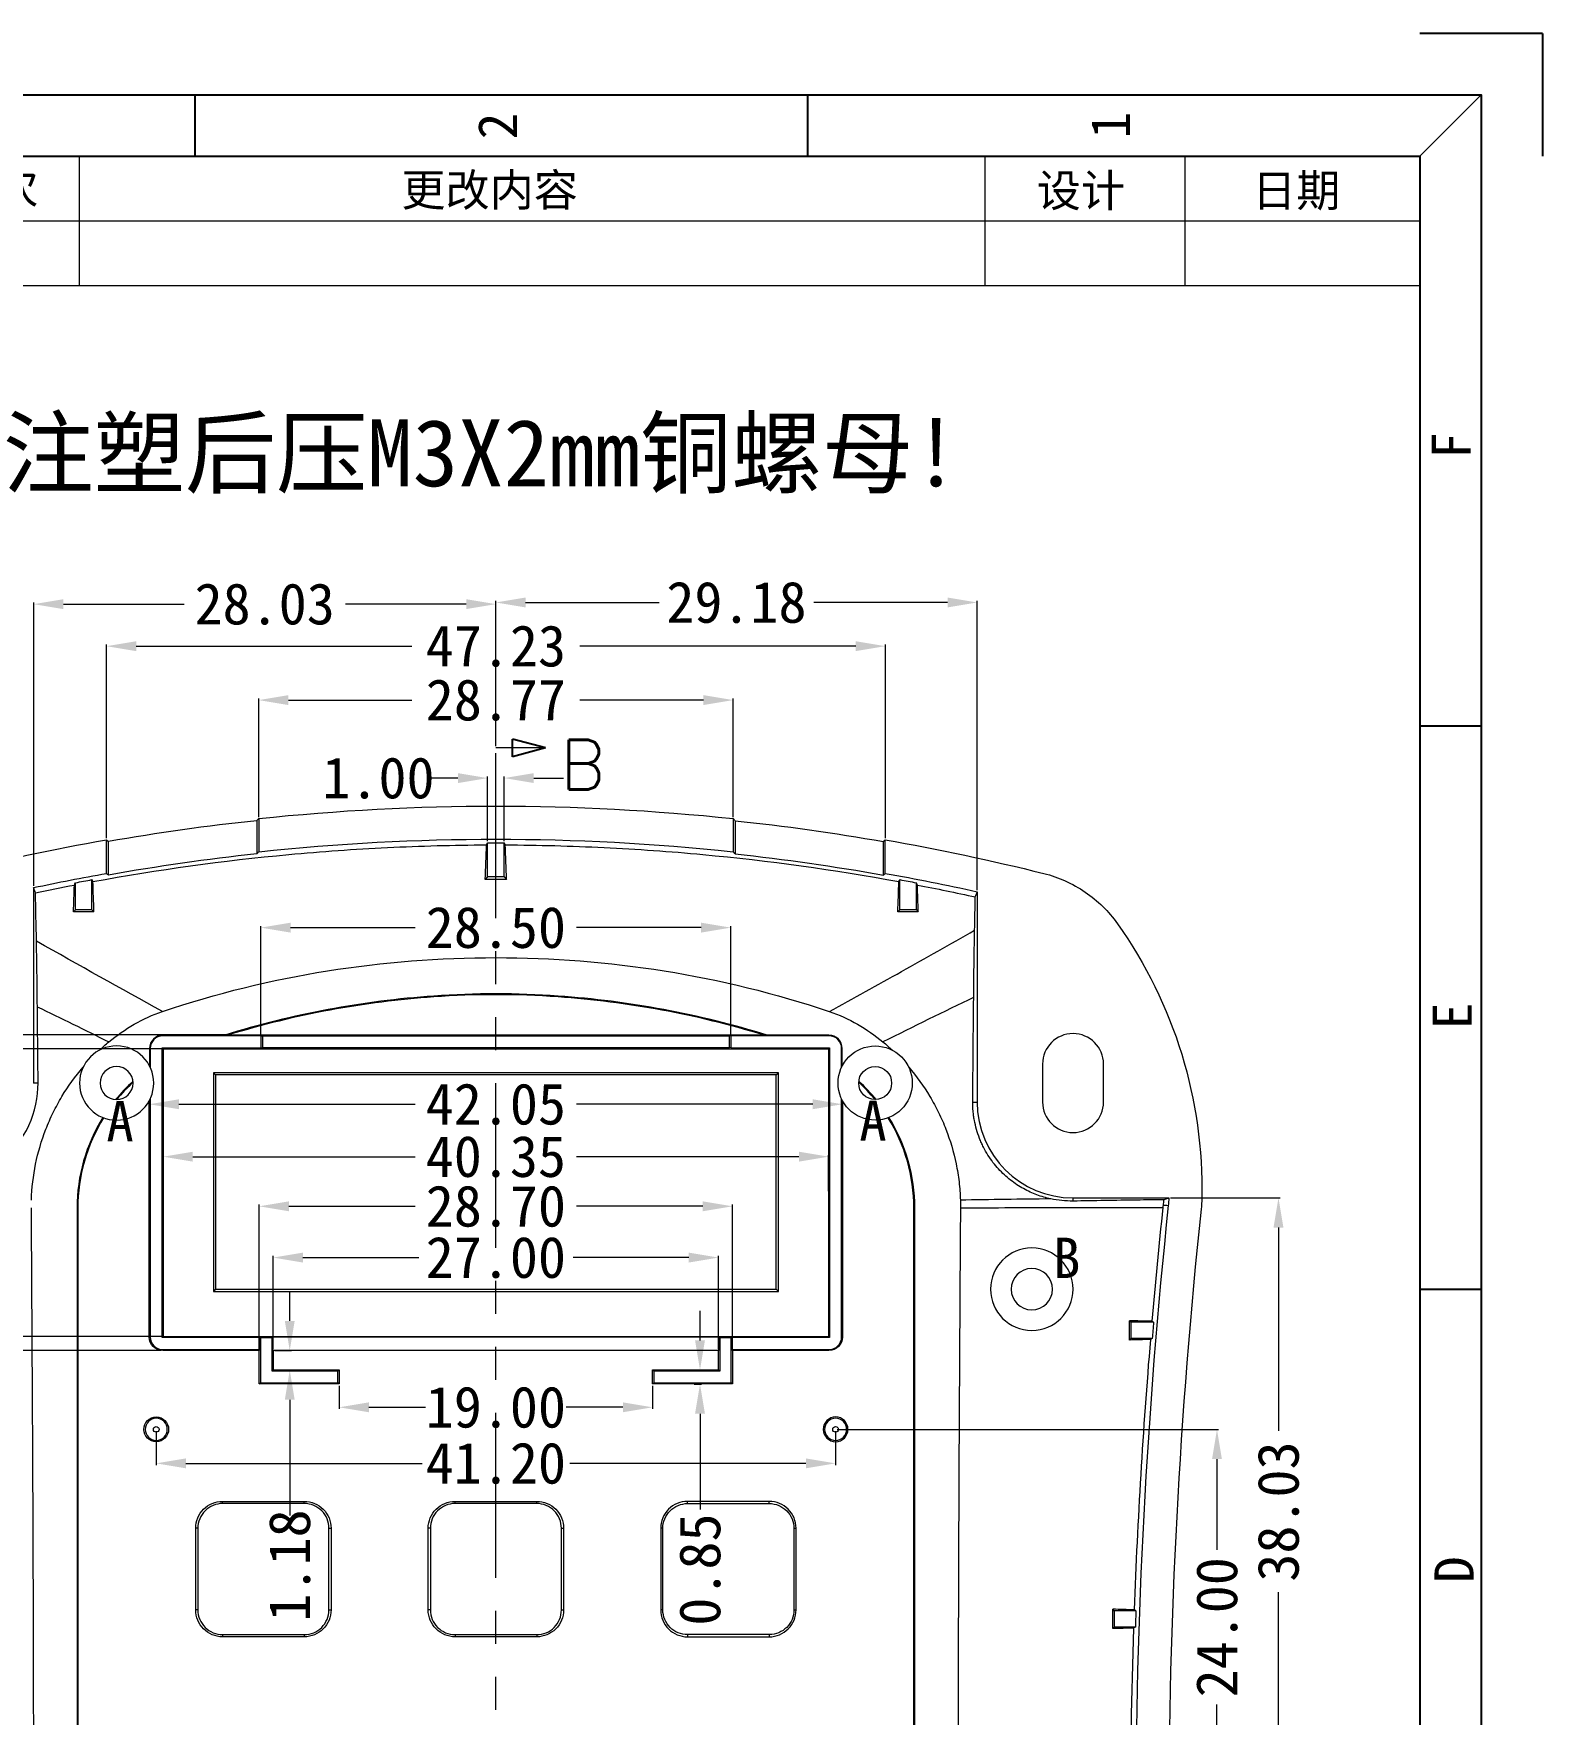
# Model space of a CAD drawing. Extents: x -40 to 272, y -118 to 614.
# Drawn here: x 180.7 to 272.2, y 279.8 to 381.7 of the extents above; entities that cross this region are included whole.
import ezdxf
from ezdxf.enums import TextEntityAlignment as Align

# ---------------------------------------------------------------- set-up
doc = ezdxf.new("R2010")
doc.units = 0
doc.header["$MEASUREMENT"] = 0
doc.linetypes.add('PHANTOM', pattern=[2.5, 1.25, -0.25, 0.25, -0.25, 0.25, -0.25])
for name, color, linetype in [('20', 7, 'Continuous'), ('30', 7, 'Continuous'), ('50', 7, 'Continuous'), ('dtext', 4, 'Continuous'), ('TOP', 7, 'Continuous')]:
    doc.layers.add(name, color=color, linetype=linetype)
doc.layers.add('moldbase', color=7, linetype='Continuous', lineweight=20)
doc.styles.add('blockfont', font='simplex.shx', dxfattribs={"bigfont": 'bigfont'})
doc.styles.add('仿宋', font='SIMFANG.TTF', dxfattribs={"width": 0.7})
doc.styles.add('宋体', font='SimSun.ttf', dxfattribs={"width": 0.7})
doc.dimstyles.new('3', dxfattribs={"dimtxt": 2.5, "dimasz": 1.8, "dimexe": 0.1, "dimexo": 0.1, "dimgap": 0.1, "dimtad": 0, "dimzin": 0, "dimdsep": 46, "dimtxsty": 'Standard', "dimcen": 0, "dimclrd": 4, "dimclre": 4, "dimclrt": 3, "dimadec": 1, "dimazin": 0, "dimtfac": 1, "dimtofl": 0, "dimtmove": 0, "dimatfit": 3, "dimfxl": 0.18, "dimtolj": 1, "dimtzin": 0, "dimlwd": 9, "dimlwe": 9, "dimarcsym": 0})

# ---------------------------------------------------------------- blocks, each defined once
blk = doc.blocks.new('ASSORTED_DRAFT3')
at = {"color": 13}
for p, q in [((624.76, 540.53, 624.76), (622.76, 541.06)), ((622.76, 539.99), (622.76, 541.06)), ((624.76, 540.53, 624.76), (622.76, 539.99))]:
    blk.add_line(p, q, dxfattribs=at)
blk = doc.blocks.new('*D107')
at = {"color": 4, "linetype": 'Continuous', "lineweight": 9}
for p, q in [((194.39, 334.21), (194.39, 341.4)), ((196.19, 341.3), (203.67, 341.3)), ((221.36, 341.3), (213.87, 341.3)), ((223.16, 334.21), (223.16, 341.4))]:
    blk.add_line(p, q, dxfattribs=at)
for points in [[(196.19, 341.6), (196.19, 341), (194.39, 341.3)], [(221.36, 341.6), (221.36, 341), (223.16, 341.3)]]:
    blk.add_solid(points, dxfattribs=at)
at = {"layer": 'Defpoints', "color": 0, "linetype": 'Continuous', "lineweight": 9}
for p in [(223.16, 341.3), (194.39, 334.11), (223.16, 334.11)]:
    blk.add_point(p, dxfattribs=at)
at = {"color": 3, "linetype": 'Continuous', "lineweight": 9, "insert": (208.77, 341.3), "char_height": 2.5, "attachment_point": 5}
blk.add_mtext('\\A1;28.77', dxfattribs=at)
blk = doc.blocks.new('*D108')
at = {"color": 4, "linetype": 'Continuous', "lineweight": 9}
for p, q in [((185.16, 332.92), (185.16, 344.67)), ((186.96, 344.57), (203.67, 344.57)), ((230.59, 344.57), (213.87, 344.57)), ((232.39, 332.92), (232.39, 344.67))]:
    blk.add_line(p, q, dxfattribs=at)
for points in [[(186.96, 344.87), (186.96, 344.27), (185.16, 344.57)], [(230.59, 344.87), (230.59, 344.27), (232.39, 344.57)]]:
    blk.add_solid(points, dxfattribs=at)
at = {"layer": 'Defpoints', "color": 0, "linetype": 'Continuous', "lineweight": 9}
for p in [(232.39, 344.57), (185.16, 332.82), (232.39, 332.82)]:
    blk.add_point(p, dxfattribs=at)
at = {"color": 3, "linetype": 'Continuous', "lineweight": 9, "insert": (208.77, 344.57), "char_height": 2.5, "attachment_point": 5}
blk.add_mtext('\\A1;47.23', dxfattribs=at)
blk = doc.blocks.new('*D109')
at = {"color": 4, "linetype": 'Continuous', "lineweight": 9}
for p, q in [((206.47, 336.57), (204.67, 336.57)), ((208.27, 332.75), (208.27, 336.67)), ((209.27, 332.75), (209.27, 336.67)), ((211.07, 336.57), (212.87, 336.57))]:
    blk.add_line(p, q, dxfattribs=at)
for points in [[(206.47, 336.87), (206.47, 336.27), (208.27, 336.57)], [(211.07, 336.87), (211.07, 336.27), (209.27, 336.57)]]:
    blk.add_solid(points, dxfattribs=at)
at = {"layer": 'Defpoints', "color": 0, "linetype": 'Continuous', "lineweight": 9}
for p in [(208.27, 336.57), (208.27, 332.65), (209.27, 332.65)]:
    blk.add_point(p, dxfattribs=at)
at = {"color": 3, "linetype": 'Continuous', "lineweight": 9, "insert": (201.65, 336.57), "char_height": 2.5, "attachment_point": 5}
blk.add_mtext('\\A1;1.00', dxfattribs=at)
blk = doc.blocks.new('*D111')
at = {"color": 4, "linetype": 'Continuous', "lineweight": 9}
for p, q in [((180.74, 330.03), (180.74, 347.22)), ((182.54, 347.12), (189.86, 347.12)), ((206.97, 347.12), (199.65, 347.12)), ((208.77, 338.51), (208.77, 347.22))]:
    blk.add_line(p, q, dxfattribs=at)
for points in [[(182.54, 347.42), (182.54, 346.82), (180.74, 347.12)], [(206.97, 347.42), (206.97, 346.82), (208.77, 347.12)]]:
    blk.add_solid(points, dxfattribs=at)
at = {"layer": 'Defpoints', "color": 0, "linetype": 'Continuous', "lineweight": 9}
for p in [(208.77, 347.12), (208.77, 338.41), (180.74, 329.93)]:
    blk.add_point(p, dxfattribs=at)
at = {"color": 3, "linetype": 'Continuous', "lineweight": 9, "insert": (194.75, 347.12), "char_height": 2.5, "attachment_point": 5}
blk.add_mtext('\\A1;28.03', dxfattribs=at)
blk = doc.blocks.new('*D112')
at = {"color": 4, "linetype": 'Continuous', "lineweight": 9}
for p, q in [((208.77, 338.51), (208.77, 347.32)), ((210.57, 347.22), (218.68, 347.22)), ((236.16, 347.22), (228.05, 347.22)), ((237.96, 329.78), (237.96, 347.32))]:
    blk.add_line(p, q, dxfattribs=at)
for points in [[(210.57, 347.52), (210.57, 346.92), (208.77, 347.22)], [(236.16, 347.52), (236.16, 346.92), (237.96, 347.22)]]:
    blk.add_solid(points, dxfattribs=at)
at = {"layer": 'Defpoints', "color": 0, "linetype": 'Continuous', "lineweight": 9}
for p in [(237.96, 347.22), (208.77, 338.41), (237.96, 329.68)]:
    blk.add_point(p, dxfattribs=at)
at = {"color": 3, "linetype": 'Continuous', "lineweight": 9, "insert": (223.36, 347.22), "char_height": 2.5, "attachment_point": 5}
blk.add_mtext('\\A1;29.18', dxfattribs=at)
blk = doc.blocks.new('*D115')
at = {"color": 4, "linetype": 'Continuous', "lineweight": 9}
for p, q in [((188.17, 296.97), (188.17, 294.91)), ((229.37, 296.97), (229.37, 294.91)), ((189.97, 295.01), (204.3, 295.01)), ((227.57, 295.01), (213.25, 295.01))]:
    blk.add_line(p, q, dxfattribs=at)
for points in [[(189.97, 295.31), (189.97, 294.71), (188.17, 295.01)], [(227.57, 295.31), (227.57, 294.71), (229.37, 295.01)]]:
    blk.add_solid(points, dxfattribs=at)
at = {"layer": 'Defpoints', "color": 0, "linetype": 'Continuous', "lineweight": 9}
for p in [(188.17, 297.07), (229.37, 297.07), (229.37, 295.01)]:
    blk.add_point(p, dxfattribs=at)
at = {"color": 3, "linetype": 'Continuous', "lineweight": 9, "insert": (208.77, 295.01), "char_height": 2.5, "attachment_point": 5}
blk.add_mtext('\\A1;41.20', dxfattribs=at)
blk = doc.blocks.new('*D117')
at = {"color": 4, "linetype": 'Continuous', "lineweight": 9}
for p, q in [((229.47, 297.07), (252.6, 297.07)), ((252.5, 295.27), (252.5, 289.76)), ((252.5, 274.87), (252.5, 280.39)), ((252.49, 273.07), (252.4, 273.07))]:
    blk.add_line(p, q, dxfattribs=at)
for points in [[(252.2, 295.27), (252.8, 295.27), (252.5, 297.07)], [(252.2, 274.87), (252.8, 274.87), (252.5, 273.07)]]:
    blk.add_solid(points, dxfattribs=at)
at = {"layer": 'Defpoints', "color": 0, "linetype": 'Continuous', "lineweight": 9}
for p in [(229.37, 297.07), (252.5, 297.07), (252.59, 273.07)]:
    blk.add_point(p, dxfattribs=at)
at = {"color": 3, "linetype": 'Continuous', "lineweight": 9, "insert": (252.5, 285.07), "char_height": 2.5, "attachment_point": 5, "rotation": 90}
blk.add_mtext('\\A1;24.00', dxfattribs=at)
blk = doc.blocks.new('*D119')
at = {"color": 4, "linetype": 'Continuous', "lineweight": 9}
for p, q in [((249.68, 311.11), (256.33, 311.11)), ((256.23, 309.31), (256.23, 296.98)), ((256.23, 274.87), (256.23, 287.2)), ((252.69, 273.07), (256.33, 273.07))]:
    blk.add_line(p, q, dxfattribs=at)
for points in [[(255.93, 309.31), (256.53, 309.31), (256.23, 311.11)], [(255.93, 274.87), (256.53, 274.87), (256.23, 273.07)]]:
    blk.add_solid(points, dxfattribs=at)
at = {"layer": 'Defpoints', "color": 0, "linetype": 'Continuous', "lineweight": 9}
for p in [(249.58, 311.11), (256.23, 311.11), (252.59, 273.07)]:
    blk.add_point(p, dxfattribs=at)
at = {"color": 3, "linetype": 'Continuous', "lineweight": 9, "insert": (256.23, 292.09), "char_height": 2.5, "attachment_point": 5, "rotation": 90}
blk.add_mtext('\\A1;38.03', dxfattribs=at)
blk = doc.blocks.new('*D123')
at = {"color": 4, "linetype": 'Continuous', "lineweight": 9}
for p, q in [((199.27, 299.72), (199.27, 298.31)), ((218.27, 299.72), (218.27, 298.31)), ((201.07, 298.41), (204.5, 298.41)), ((216.47, 298.41), (213.04, 298.41))]:
    blk.add_line(p, q, dxfattribs=at)
for points in [[(201.07, 298.71), (201.07, 298.11), (199.27, 298.41)], [(216.47, 298.71), (216.47, 298.11), (218.27, 298.41)]]:
    blk.add_solid(points, dxfattribs=at)
at = {"layer": 'Defpoints', "color": 0, "linetype": 'Continuous', "lineweight": 9}
for p in [(199.27, 299.82), (218.27, 299.82), (218.27, 298.41)]:
    blk.add_point(p, dxfattribs=at)
at = {"color": 3, "linetype": 'Continuous', "lineweight": 9, "insert": (208.77, 298.41), "char_height": 2.5, "attachment_point": 5}
blk.add_mtext('\\A1;19.00', dxfattribs=at)
blk = doc.blocks.new('*D124')
at = {"color": 4, "linetype": 'Continuous', "lineweight": 9}
for p, q in [((195.27, 301.95), (195.27, 307.59)), ((197.07, 307.49), (204.09, 307.49)), ((220.47, 307.49), (213.45, 307.49)), ((222.27, 301.95), (222.27, 307.59))]:
    blk.add_line(p, q, dxfattribs=at)
for points in [[(197.07, 307.79), (197.07, 307.19), (195.27, 307.49)], [(220.47, 307.79), (220.47, 307.19), (222.27, 307.49)]]:
    blk.add_solid(points, dxfattribs=at)
at = {"layer": 'Defpoints', "color": 0, "linetype": 'Continuous', "lineweight": 9}
for p in [(222.27, 307.49), (195.27, 301.85), (222.27, 301.85)]:
    blk.add_point(p, dxfattribs=at)
at = {"color": 3, "linetype": 'Continuous', "lineweight": 9, "insert": (208.77, 307.49), "char_height": 2.5, "attachment_point": 5}
blk.add_mtext('\\A1;27.00', dxfattribs=at)
blk = doc.blocks.new('*D125')
at = {"color": 4, "linetype": 'Continuous', "lineweight": 9}
for p, q in [((194.42, 301.95), (194.42, 310.7)), ((196.22, 310.6), (203.88, 310.6)), ((221.32, 310.6), (213.66, 310.6)), ((223.12, 301.95), (223.12, 310.7))]:
    blk.add_line(p, q, dxfattribs=at)
for points in [[(196.22, 310.9), (196.22, 310.3), (194.42, 310.6)], [(221.32, 310.9), (221.32, 310.3), (223.12, 310.6)]]:
    blk.add_solid(points, dxfattribs=at)
at = {"layer": 'Defpoints', "color": 0, "linetype": 'Continuous', "lineweight": 9}
for p in [(194.42, 310.6), (194.42, 301.85), (223.12, 301.85)]:
    blk.add_point(p, dxfattribs=at)
at = {"color": 3, "linetype": 'Continuous', "lineweight": 9, "insert": (208.77, 310.6), "char_height": 2.5, "attachment_point": 5}
blk.add_mtext('\\A1;28.70', dxfattribs=at)
blk = doc.blocks.new('*D126')
at = {"color": 4, "linetype": 'Continuous', "lineweight": 9}
for p, q in [((194.52, 321.04), (194.52, 327.6)), ((196.32, 327.5), (203.88, 327.5)), ((221.22, 327.5), (213.66, 327.5)), ((223.02, 321.04), (223.02, 327.6))]:
    blk.add_line(p, q, dxfattribs=at)
for points in [[(196.32, 327.8), (196.32, 327.2), (194.52, 327.5)], [(221.22, 327.8), (221.22, 327.2), (223.02, 327.5)]]:
    blk.add_solid(points, dxfattribs=at)
at = {"layer": 'Defpoints', "color": 0, "linetype": 'Continuous', "lineweight": 9}
for p in [(223.02, 327.5), (194.52, 320.94), (223.02, 320.94)]:
    blk.add_point(p, dxfattribs=at)
at = {"color": 3, "linetype": 'Continuous', "lineweight": 9, "insert": (208.77, 327.5), "char_height": 2.5, "attachment_point": 5}
blk.add_mtext('\\A1;28.50', dxfattribs=at)
blk = doc.blocks.new('*D127')
at = {"color": 4, "linetype": 'Continuous', "lineweight": 9}
for p, q in [((188.49, 320.15), (163.85, 320.15)), ((163.95, 318.35), (163.95, 316.11)), ((163.95, 304.5), (163.95, 306.74)), ((188.49, 302.7), (163.85, 302.7))]:
    blk.add_line(p, q, dxfattribs=at)
for points in [[(163.65, 318.35), (164.25, 318.35), (163.95, 320.15)], [(163.65, 304.5), (164.25, 304.5), (163.95, 302.7)]]:
    blk.add_solid(points, dxfattribs=at)
at = {"layer": 'Defpoints', "color": 0, "linetype": 'Continuous', "lineweight": 9}
for p in [(188.59, 320.15), (163.95, 302.7), (188.59, 302.7)]:
    blk.add_point(p, dxfattribs=at)
at = {"color": 3, "linetype": 'Continuous', "lineweight": 9, "insert": (163.95, 311.42), "char_height": 2.5, "attachment_point": 5, "rotation": 90}
blk.add_mtext('\\A1;17.45', dxfattribs=at)
blk = doc.blocks.new('*D128')
at = {"color": 4, "linetype": 'Continuous', "lineweight": 9}
for p, q in [((192.46, 321), (160.46, 321)), ((160.56, 319.2), (160.56, 315.69)), ((160.56, 303.65), (160.56, 307.16)), ((188.47, 301.85), (160.46, 301.85))]:
    blk.add_line(p, q, dxfattribs=at)
for points in [[(160.26, 319.2), (160.86, 319.2), (160.56, 321)], [(160.26, 303.65), (160.86, 303.65), (160.56, 301.85)]]:
    blk.add_solid(points, dxfattribs=at)
at = {"layer": 'Defpoints', "color": 0, "linetype": 'Continuous', "lineweight": 9}
for p in [(192.56, 321), (160.56, 301.85), (188.57, 301.85)]:
    blk.add_point(p, dxfattribs=at)
at = {"color": 3, "linetype": 'Continuous', "lineweight": 9, "insert": (160.56, 311.42), "char_height": 2.5, "attachment_point": 5, "rotation": 90}
blk.add_mtext('\\A1;19.15', dxfattribs=at)
blk = doc.blocks.new('*D129')
at = {"color": 4, "linetype": 'Continuous', "lineweight": 9}
for p, q in [((188.59, 311.52), (188.59, 313.71)), ((190.39, 313.61), (203.88, 313.61)), ((227.15, 313.61), (213.66, 313.61)), ((228.95, 311.52), (228.95, 313.71))]:
    blk.add_line(p, q, dxfattribs=at)
for points in [[(190.39, 313.91), (190.39, 313.31), (188.59, 313.61)], [(227.15, 313.91), (227.15, 313.31), (228.95, 313.61)]]:
    blk.add_solid(points, dxfattribs=at)
at = {"layer": 'Defpoints', "color": 0, "linetype": 'Continuous', "lineweight": 9}
for p in [(228.95, 313.61), (188.59, 311.42), (228.95, 311.42)]:
    blk.add_point(p, dxfattribs=at)
at = {"color": 3, "linetype": 'Continuous', "lineweight": 9, "insert": (208.77, 313.61), "char_height": 2.5, "attachment_point": 5}
blk.add_mtext('\\A1;40.35', dxfattribs=at)
blk = doc.blocks.new('*D130')
at = {"color": 4, "linetype": 'Continuous', "lineweight": 9}
for p, q in [((187.75, 313.71), (187.75, 316.89)), ((189.55, 316.79), (203.88, 316.79)), ((227.99, 316.79), (213.66, 316.79)), ((229.79, 313.71), (229.79, 316.89))]:
    blk.add_line(p, q, dxfattribs=at)
for points in [[(189.55, 317.09), (189.55, 316.49), (187.75, 316.79)], [(227.99, 317.09), (227.99, 316.49), (229.79, 316.79)]]:
    blk.add_solid(points, dxfattribs=at)
at = {"layer": 'Defpoints', "color": 0, "linetype": 'Continuous', "lineweight": 9}
for p in [(187.75, 316.79), (187.75, 313.61), (229.79, 313.61)]:
    blk.add_point(p, dxfattribs=at)
at = {"color": 3, "linetype": 'Continuous', "lineweight": 9, "insert": (208.77, 316.79), "char_height": 2.5, "attachment_point": 5}
blk.add_mtext('\\A1;42.05', dxfattribs=at)
blk = doc.blocks.new('*D131')
at = {"color": 4, "linetype": 'Continuous', "lineweight": 9}
for p, q in [((196.27, 303.65), (196.27, 305.45)), ((195.37, 301.85), (196.37, 301.85)), ((195.37, 300.67), (196.37, 300.67)), ((196.27, 298.87), (196.27, 291.84))]:
    blk.add_line(p, q, dxfattribs=at)
for points in [[(195.97, 303.65), (196.57, 303.65), (196.27, 301.85)], [(195.97, 298.87), (196.57, 298.87), (196.27, 300.67)]]:
    blk.add_solid(points, dxfattribs=at)
at = {"layer": 'Defpoints', "color": 0, "linetype": 'Continuous', "lineweight": 9}
for p in [(195.27, 301.85), (195.27, 300.67), (196.27, 300.67)]:
    blk.add_point(p, dxfattribs=at)
at = {"color": 3, "linetype": 'Continuous', "lineweight": 9, "insert": (196.27, 288.82), "char_height": 2.5, "attachment_point": 5, "rotation": 90}
blk.add_mtext('\\A1;1.18', dxfattribs=at)
blk = doc.blocks.new('*D132')
at = {"color": 4, "linetype": 'Continuous', "lineweight": 9}
for p, q in [((221.15, 302.47), (221.15, 304.27)), ((220.37, 300.67), (221.25, 300.67)), ((220.8, 299.82), (221.25, 299.82)), ((221.15, 298.02), (221.15, 292.22))]:
    blk.add_line(p, q, dxfattribs=at)
for points in [[(220.85, 302.47), (221.45, 302.47), (221.15, 300.67)], [(220.85, 298.02), (221.45, 298.02), (221.15, 299.82)]]:
    blk.add_solid(points, dxfattribs=at)
at = {"layer": 'Defpoints', "color": 0, "linetype": 'Continuous', "lineweight": 9}
for p in [(220.27, 300.67), (220.7, 299.82), (221.15, 299.82)]:
    blk.add_point(p, dxfattribs=at)
at = {"color": 3, "linetype": 'Continuous', "lineweight": 9, "insert": (221.15, 288.57), "char_height": 2.5, "attachment_point": 5, "rotation": 90}
blk.add_mtext('\\A1;0.85', dxfattribs=at)
blk = doc.blocks.new('7')
at = {"color": 8}
for q in [(2415.95, 533.19), (2425.95, 523.19)]:
    blk.add_line((2425.95, 533.19), q, dxfattribs=at)
for p, q in [((2315.95, 528.19), (2315.95, 523.19)), ((2365.95, 528.19), (2365.95, 523.19)), ((2415.95, 476.69), (2420.95, 476.69)), ((2415.95, 430.69), (2420.95, 430.69))]:
    blk.add_line(p, q)
for points in [[(2420.95, 241.19), (2010.95, 241.19), (2010.95, 528.19), (2420.95, 528.19)], [(2415.95, 246.19), (2015.95, 246.19), (2015.95, 523.19), (2415.95, 523.19)]]:
    blk.add_lwpolyline(points, close=True)
at = {"layer": 'moldbase'}
blk.add_line((2415.95, 523.19), (2420.95, 528.19), dxfattribs=at)
at = {"style": '宋体'}
for s, p in [('2', (2340.66, 525.65)), ('1', (2390.7, 525.72)), ('F', (2418.51, 499.58)), ('E', (2418.59, 453)), ('D', (2418.74, 407.79))]:
    blk.add_text(s, height=3.2, rotation=90, dxfattribs=at).set_placement(p, align=Align.MIDDLE)

msp = doc.modelspace()

# ---------------------------------------------------------------- linework, layer by layer
at = {"layer": '20', "color": 1, "linetype": 'Continuous', "lineweight": 9}
msp.add_line((211.772, 338.407), (208.772, 338.407), dxfattribs=at)
at = {"layer": '20', "color": 7, "linetype": 'Continuous', "lineweight": 9}
for p, q in [((194.272, 333.987), (194.272, 331.972)), ((194.387, 334.115), (194.387, 332.101)), ((223.156, 334.115), (223.156, 332.101)), ((223.272, 333.987), (223.272, 331.972)), ((185.156, 330.79), (185.156, 332.823)), ((185.272, 330.693), (185.272, 332.726)), ((208.272, 330.574), (208.272, 332.652)), ((209.272, 330.574), (209.272, 332.652)), ((232.272, 330.693), (232.272, 332.726)), ((232.387, 330.79), (232.387, 332.823)), ((184.272, 328.574), (184.272, 330.411)), ((208.272, 330.574), (208.122, 330.424)), ((209.272, 330.574), (208.272, 330.574)), ((209.272, 330.574), (209.421, 330.424)), ((233.272, 328.574), (233.272, 330.411)), ((180.737, 329.93), (180.737, 318.074)), ((183.272, 328.574), (183.272, 330.223)), ((234.272, 328.574), (234.272, 330.223)), ((237.956, 329.681), (237.956, 316.924)), ((183.272, 328.574), (183.158, 328.46)), ((184.272, 328.574), (183.272, 328.574)), ((184.272, 328.574), (184.395, 328.451)), ((233.272, 328.574), (233.148, 328.451)), ((234.272, 328.574), (233.272, 328.574)), ((234.272, 328.574), (234.386, 328.46)), ((187.806, 320.174), (187.766, 320.174)), ((187.766, 320.174), (187.766, 319.115)), ((187.806, 320.174), (187.806, 319.034)), ((188.537, 320.209), (194.524, 320.209)), ((188.594, 320.151), (188.537, 320.209)), ((188.537, 302.639), (188.537, 320.209)), ((188.572, 320.979), (188.572, 320.939)), ((192.326, 320.979), (188.572, 320.979)), ((194.524, 320.939), (188.572, 320.939)), ((188.594, 320.151), (228.949, 320.151)), ((188.594, 320.151), (188.594, 302.697)), ((192.56, 320.997), (224.983, 320.997)), ((194.524, 320.939), (194.611, 320.922)), ((194.524, 320.939), (194.524, 320.209)), ((194.524, 320.209), (194.611, 320.226)), ((194.611, 320.922), (194.611, 320.226)), ((222.932, 320.922), (194.611, 320.922)), ((194.611, 320.226), (222.932, 320.226)), ((223.019, 320.939), (222.932, 320.922)), ((222.932, 320.226), (222.932, 320.922)), ((223.019, 320.209), (222.932, 320.226)), ((223.019, 320.939), (223.019, 320.209)), ((228.972, 320.939), (223.019, 320.939)), ((223.019, 320.209), (229.006, 320.209)), ((228.972, 320.979), (225.217, 320.979)), ((228.949, 320.151), (229.006, 320.209)), ((228.949, 320.151), (228.949, 302.697)), ((228.972, 320.939), (228.972, 320.979)), ((229.006, 320.209), (229.006, 302.639)), ((229.737, 319.034), (229.737, 320.174)), ((229.777, 320.174), (229.737, 320.174)), ((229.777, 319.115), (229.777, 320.174)), ((241.922, 319.224), (241.922, 316.924)), ((245.622, 316.924), (245.622, 319.224)), ((181.008, 318.074), (180.737, 318.074)), ((191.772, 318.574), (191.64, 318.705)), ((191.64, 318.705), (191.64, 305.443)), ((225.903, 318.705), (191.64, 318.705)), ((191.772, 318.574), (191.772, 305.574)), ((225.772, 318.574), (191.772, 318.574)), ((225.772, 318.574), (225.903, 318.705)), ((225.772, 305.574), (225.772, 318.574)), ((225.903, 305.443), (225.903, 318.705)), ((187.806, 317.114), (187.806, 302.674)), ((229.737, 302.674), (229.737, 317.114)), ((187.749, 302.674), (187.749, 317)), ((229.794, 317), (229.794, 302.674)), ((237.692, 316.924), (237.956, 316.924)), ((243.772, 311.109), (249.579, 311.109)), ((243.772, 310.918), (243.772, 311.109)), ((183.369, 310.5), (183.369, 235.648)), ((183.369, 310.5), (183.422, 310.5)), ((183.422, 310.5), (183.422, 235.648)), ((234.174, 310.5), (234.122, 310.5)), ((234.122, 235.648), (234.122, 310.5)), ((234.174, 235.648), (234.174, 310.5)), ((191.772, 305.574), (191.64, 305.443)), ((191.64, 305.443), (225.903, 305.443)), ((191.772, 305.574), (225.772, 305.574)), ((225.772, 305.574), (225.903, 305.443)), ((247.272, 303.574), (247.186, 303.66)), ((247.272, 303.574), (247.272, 302.574)), ((248.656, 303.574), (247.272, 303.574)), ((187.749, 302.674), (187.806, 302.674)), ((188.594, 302.697), (188.537, 302.639)), ((194.479, 302.639), (188.537, 302.639)), ((188.572, 301.909), (188.572, 301.851)), ((188.572, 301.909), (194.479, 301.909)), ((194.422, 301.851), (188.572, 301.851)), ((188.594, 302.697), (228.949, 302.697)), ((194.422, 301.851), (194.479, 301.909)), ((194.422, 299.824), (194.422, 301.851)), ((194.479, 302.639), (194.497, 302.622)), ((194.479, 301.909), (194.479, 302.639)), ((195.196, 302.622), (194.497, 302.622)), ((194.497, 302.622), (194.497, 299.899)), ((195.249, 302.674), (195.196, 302.622)), ((195.196, 300.599), (195.196, 302.622)), ((222.294, 302.674), (195.249, 302.674)), ((195.249, 301.874), (195.249, 302.674)), ((195.272, 301.851), (195.249, 301.874)), ((195.249, 301.874), (222.294, 301.874)), ((195.272, 301.851), (195.272, 300.674)), ((222.272, 301.851), (195.272, 301.851)), ((222.272, 301.851), (222.294, 301.874)), ((222.272, 300.674), (222.272, 301.851)), ((222.294, 301.874), (222.294, 302.674)), ((222.294, 302.674), (222.347, 302.622)), ((222.347, 302.622), (222.347, 300.599)), ((223.046, 302.622), (222.347, 302.622)), ((223.064, 302.639), (223.046, 302.622)), ((223.046, 299.899), (223.046, 302.622)), ((223.064, 301.909), (223.064, 302.639)), ((229.006, 302.639), (223.064, 302.639)), ((223.122, 301.851), (223.064, 301.909)), ((223.064, 301.909), (228.972, 301.909)), ((223.122, 301.851), (223.122, 299.824)), ((228.972, 301.851), (223.122, 301.851)), ((228.949, 302.697), (229.006, 302.639)), ((228.972, 301.851), (228.972, 301.909)), ((229.737, 302.674), (229.794, 302.674)), ((247.272, 302.574), (247.188, 302.49)), ((248.572, 302.574), (247.272, 302.574)), ((194.422, 299.824), (194.497, 299.899)), ((199.272, 299.824), (194.422, 299.824)), ((194.497, 299.899), (199.196, 299.899)), ((195.272, 300.674), (195.196, 300.599)), ((199.196, 300.599), (195.196, 300.599)), ((195.272, 300.674), (199.272, 300.674)), ((199.272, 300.674), (199.196, 300.599)), ((199.196, 299.899), (199.196, 300.599)), ((199.272, 299.824), (199.196, 299.899)), ((199.272, 300.674), (199.272, 299.824)), ((218.272, 300.674), (218.347, 300.599)), ((218.272, 299.824), (218.272, 300.674)), ((218.272, 300.674), (222.272, 300.674)), ((218.272, 299.824), (218.347, 299.899)), ((223.122, 299.824), (218.272, 299.824)), ((218.347, 300.599), (218.347, 299.899)), ((222.347, 300.599), (218.347, 300.599)), ((218.347, 299.899), (223.046, 299.899)), ((222.272, 300.674), (222.347, 300.599)), ((223.122, 299.824), (223.046, 299.899)), ((192.195, 292.706), (197.148, 292.706)), ((192.195, 292.574), (192.195, 292.706)), ((197.148, 292.574), (192.195, 292.574)), ((197.148, 292.574), (197.148, 292.706)), ((206.295, 292.706), (211.248, 292.706)), ((206.295, 292.574), (206.295, 292.706)), ((211.248, 292.574), (206.295, 292.574)), ((211.248, 292.574), (211.248, 292.706)), ((225.348, 292.706), (220.395, 292.706)), ((220.395, 292.574), (220.395, 292.706)), ((220.395, 292.574), (225.348, 292.574)), ((225.348, 292.574), (225.348, 292.706)), ((190.565, 286.123), (190.565, 291.075)), ((190.696, 291.075), (190.565, 291.075)), ((190.696, 291.075), (190.696, 286.123)), ((198.647, 286.123), (198.647, 291.075)), ((198.647, 291.075), (198.778, 291.075)), ((198.778, 291.075), (198.778, 286.123)), ((204.665, 286.123), (204.665, 291.075)), ((204.796, 291.075), (204.665, 291.075)), ((204.796, 291.075), (204.796, 286.123)), ((212.747, 291.075), (212.878, 291.075)), ((212.747, 286.123), (212.747, 291.075)), ((212.878, 291.075), (212.878, 286.123)), ((218.765, 291.075), (218.765, 286.123)), ((218.896, 291.075), (218.765, 291.075)), ((218.896, 286.123), (218.896, 291.075)), ((226.847, 291.075), (226.978, 291.075)), ((226.847, 291.075), (226.847, 286.123)), ((226.978, 286.123), (226.978, 291.075)), ((190.696, 286.123), (190.565, 286.123)), ((198.647, 286.123), (198.778, 286.123)), ((204.796, 286.123), (204.665, 286.123)), ((212.747, 286.123), (212.878, 286.123)), ((218.896, 286.123), (218.765, 286.123)), ((226.847, 286.123), (226.978, 286.123)), ((246.272, 286.074), (246.182, 286.163)), ((246.272, 286.074), (246.272, 285.074)), ((247.588, 286.074), (246.272, 286.074)), ((192.195, 284.624), (197.148, 284.624)), ((192.195, 284.624), (192.195, 284.492)), ((197.148, 284.492), (192.195, 284.492)), ((197.148, 284.624), (197.148, 284.492)), ((206.295, 284.624), (211.248, 284.624)), ((206.295, 284.624), (206.295, 284.492)), ((211.248, 284.492), (206.295, 284.492)), ((211.248, 284.624), (211.248, 284.492)), ((220.395, 284.624), (220.395, 284.492)), ((225.348, 284.624), (220.395, 284.624)), ((220.395, 284.492), (225.348, 284.492)), ((225.348, 284.624), (225.348, 284.492)), ((246.272, 285.074), (246.183, 284.986)), ((247.553, 285.074), (246.272, 285.074))]:
    msp.add_line(p, q, dxfattribs=at)
at = {"layer": '20', "color": 7, "linetype": 'Continuous', "lineweight": 9, "extrusion": (2.75248e-16, 6.08817e-17, -1)}
for centre, radius in [((-185.772, 318.074), 2.25), ((-185.772, 318.074), 1), ((-241.272, 305.574), 2.5), ((-241.272, 305.574), 1.25), ((-188.172, 297.074), 0.67), ((-229.372, 297.074), 0.75), ((-229.372, 297.074), 0.67)]:
    msp.add_circle(centre, radius, dxfattribs=at)
at = {"layer": '20', "color": 7, "linetype": 'Continuous', "lineweight": 9}
for centre, radius in [((231.772, 318.074), 2.25), ((231.772, 318.074), 1), ((188.172, 297.074), 0.75), ((188.172, 297.074), 0.171), ((229.372, 297.074), 0.171)]:
    msp.add_circle(centre, radius, dxfattribs=at)
at = {"layer": '20', "color": 7, "linetype": 'Continuous', "lineweight": 9, "extrusion": (2.75248e-16, 6.08817e-17, -1)}
for centre, radius, start, end in [((-208.772, 197.674), 137.197, 83.98164, 96.01836), ((-208.772, 197.674), 137.197, 75.98428, 80.08849), ((-208.772, 197.674), 135.194, 83.89215, 96.10785), ((-208.772, 197.674), 137.197, 99.91151, 104.01572), ((-208.772, 197.674), 135.194, 78.032, 79.94015), ((-208.772, 197.674), 135.194, 100.05985, 102.46667), ((-223.791, 311.657), 27.797, 144.66253, 181.16863)]:
    msp.add_arc(centre, radius, start, end, dxfattribs=at)
at = {"layer": '20', "color": 7, "linetype": 'Continuous', "lineweight": 9}
for centre, radius, start, end in [((208.772, 197.674), 137.082, 96.0719, 99.87101), ((208.772, 197.674), 135.079, 96.16227, 100.01886), ((208.772, 268.074), 55.402, 93.90295, 107.26801), ((208.772, 268.074), 55.35, 93.90279, 107.03105), ((208.772, 268.074), 55.35, 72.96895, 86.09711), ((208.772, 268.074), 55.402, 72.73199, 86.09695), ((188.572, 320.174), 0.805, 90, 180), ((188.572, 320.174), 0.765, 90, 180), ((228.972, 320.174), 0.805, 0, 90), ((228.972, 320.174), 0.765, 0, 90), ((243.772, 319.224), 1.85, 0, 180), ((193.772, 310.5), 10.402, 132.34248, 140.79427), ((193.772, 310.5), 10.35, 132.56647, 140.57028), ((223.772, 310.5), 10.35, 39.42972, 47.43353), ((223.772, 310.5), 10.402, 39.20573, 47.65752), ((243.772, 316.924), 5.815, 180, 270), ((243.772, 316.924), 1.85, 180, 0), ((193.772, 310.5), 10.402, 148.17386, 180), ((193.772, 310.5), 10.35, 148.11942, 180), ((223.772, 310.5), 10.35, 0, 31.88058), ((223.772, 310.5), 10.402, 0, 31.82614), ((604.334, 273.074), 356.768, 173.95594, 186.04406), ((604.334, 273.074), 354.766, 173.9559, 186.0441), ((604.334, 273.074), 356.983, 175.09878, 175.25985), ((188.572, 302.674), 0.765, 180, 270), ((228.972, 302.674), 0.765, 270, 0), ((604.334, 273.074), 356.983, 177.91304, 178.07364)]:
    msp.add_arc(centre, radius, start, end, dxfattribs=at)
at = {"layer": '20', "color": 7, "linetype": 'Continuous', "lineweight": 9, "extrusion": (0, 0, -1)}
for centre, radius, start, end in [((-208.772, 197.674), 137.082, 96.0719, 99.87101), ((-208.772, 197.674), 134.979, 89.78776, 90.21224), ((-208.772, 197.674), 135.079, 96.16227, 100.01886), ((-208.772, 197.674), 134.979, 79.11037, 79.54232), ((-208.772, 197.674), 134.979, 100.45768, 100.88963), ((-188.572, 302.674), 0.823, 270, 0), ((-228.972, 302.674), 0.823, 180, 270)]:
    msp.add_arc(centre, radius, start, end, dxfattribs=at)
at = {"layer": '20', "color": 7, "linetype": 'Continuous', "lineweight": 9}
for points in [[(194.272, 333.987), (194.31, 334.029), (194.348, 334.072), (194.387, 334.115)], [(223.272, 333.987), (223.233, 334.029), (223.195, 334.072), (223.156, 334.115)], [(185.156, 332.823), (185.195, 332.791), (185.233, 332.759), (185.272, 332.726)], [(208.122, 330.424), (208.15, 331.123), (208.177, 331.821), (208.205, 332.519)], [(208.205, 332.519), (208.227, 332.564), (208.249, 332.608), (208.272, 332.652)], [(209.338, 332.519), (209.316, 332.564), (209.294, 332.608), (209.272, 332.652)], [(209.421, 330.424), (209.393, 331.123), (209.366, 331.821), (209.338, 332.519)], [(232.387, 332.823), (232.348, 332.791), (232.31, 332.759), (232.272, 332.726)], [(194.272, 331.972), (194.31, 332.015), (194.348, 332.058), (194.387, 332.101)], [(223.272, 331.972), (223.233, 332.015), (223.195, 332.058), (223.156, 332.101)], [(184.334, 330.296), (184.313, 330.334), (184.292, 330.373), (184.272, 330.411)], [(184.395, 328.451), (184.375, 329.073), (184.354, 329.688), (184.334, 330.296)], [(185.156, 330.79), (185.195, 330.758), (185.233, 330.725), (185.272, 330.693)], [(209.421, 330.424), (208.988, 330.424), (208.555, 330.424), (208.122, 330.424)], [(232.387, 330.79), (232.348, 330.758), (232.31, 330.725), (232.272, 330.693)], [(233.148, 328.451), (233.168, 329.073), (233.189, 329.688), (233.209, 330.296)], [(233.209, 330.296), (233.23, 330.334), (233.251, 330.373), (233.272, 330.411)], [(180.849, 329.609), (180.812, 329.716), (180.774, 329.823), (180.737, 329.93)], [(180.849, 329.609), (181.635, 329.774), (182.422, 329.933), (183.21, 330.085)], [(180.909, 326.676), (180.89, 327.678), (180.87, 328.652), (180.849, 329.609)], [(183.158, 328.46), (183.175, 329.008), (183.192, 329.549), (183.21, 330.085)], [(183.21, 330.085), (183.23, 330.131), (183.251, 330.177), (183.272, 330.223)], [(234.333, 330.085), (234.313, 330.131), (234.292, 330.177), (234.272, 330.223)], [(234.333, 330.085), (235.506, 329.859), (236.676, 329.618), (237.844, 329.361)], [(234.386, 328.46), (234.368, 329.008), (234.351, 329.549), (234.333, 330.085)], [(237.803, 327.342), (237.817, 328.026), (237.83, 328.698), (237.844, 329.361)], [(237.844, 329.361), (237.881, 329.467), (237.919, 329.574), (237.956, 329.681)], [(184.395, 328.451), (183.982, 328.454), (183.57, 328.457), (183.158, 328.46)], [(234.386, 328.46), (233.973, 328.457), (233.561, 328.454), (233.148, 328.451)], [(188.55, 322.416), (186.031, 323.802), (183.488, 325.226), (180.913, 326.679)], [(212.543, 323.348), (210.031, 323.534), (207.511, 323.534), (205, 323.348)], [(212.539, 323.296), (210.03, 323.482), (207.512, 323.482), (205.004, 323.296)], [(237.744, 323.266), (235.929, 322.398), (234.093, 321.502), (232.243, 320.57)], [(180.961, 322.701), (182.396, 322.009), (183.843, 321.299), (185.299, 320.568)], [(185.3, 320.57), (186.265, 321.37), (187.361, 322.011), (188.548, 322.414)], [(228.992, 322.415), (230.181, 322.012), (231.278, 321.37), (232.244, 320.569)], [(184.728, 320.067), (184.914, 320.241), (185.105, 320.408), (185.3, 320.57)], [(192.326, 320.979), (192.403, 320.985), (192.481, 320.991), (192.56, 320.997)], [(224.983, 320.997), (225.062, 320.991), (225.14, 320.985), (225.217, 320.979)], [(232.244, 320.569), (232.44, 320.406), (232.63, 320.239), (232.815, 320.067)], [(242.416, 311.051), (240.579, 311.029), (238.753, 311.004), (236.939, 310.974)], [(243.772, 310.918), (243.317, 310.911), (242.866, 310.955), (242.416, 311.051)], [(249.259, 311.003), (249.254, 310.888), (249.245, 310.774), (249.233, 310.659)], [(249.579, 311.109), (249.576, 310.952), (249.565, 310.795), (249.549, 310.639)], [(251.582, 311.09), (251.578, 310.869), (251.564, 310.648), (251.541, 310.429)], [(249.22, 310.537), (248.976, 308.235), (248.755, 305.932), (248.556, 303.626)], [(249.233, 310.659), (249.229, 310.621), (249.225, 310.583), (249.221, 310.545)], [(248.556, 303.626), (248.099, 303.637), (247.642, 303.649), (247.186, 303.66)], [(247.188, 302.49), (247.187, 302.88), (247.186, 303.27), (247.186, 303.66)], [(248.656, 303.574), (248.623, 303.591), (248.589, 303.609), (248.556, 303.626)], [(248.462, 302.522), (248.037, 302.511), (247.613, 302.501), (247.188, 302.49)], [(248.572, 302.574), (248.535, 302.557), (248.499, 302.539), (248.462, 302.522)], [(246.183, 284.986), (246.183, 285.378), (246.183, 285.771), (246.182, 286.163)], [(247.48, 286.129), (247.048, 286.14), (246.615, 286.152), (246.182, 286.163)], [(247.588, 286.074), (247.552, 286.092), (247.516, 286.11), (247.48, 286.129)], [(247.441, 285.019), (247.022, 285.008), (246.603, 284.997), (246.183, 284.986)], [(247.553, 285.074), (247.515, 285.056), (247.478, 285.037), (247.441, 285.019)]]:
    msp.add_open_spline(points, degree=3, dxfattribs=at)
for points, knots in [([(184.334, 330.296), (188.27, 331.019), (192.229, 331.565), (198.2, 332.122), (200.196, 332.263), (203.199, 332.409), (204.201, 332.447), (206.203, 332.5), (207.204, 332.515), (208.205, 332.519)], [0, 0, 0, 0, 0.5, 0.5, 0.75, 0.75, 0.875, 0.875, 1, 1, 1, 1]), ([(209.338, 332.519), (211.338, 332.511), (213.337, 332.458), (216.334, 332.313), (217.332, 332.253), (219.329, 332.112), (220.328, 332.03), (225.313, 331.565), (229.275, 331.018), (233.209, 330.296)], [0, 0, 0, 0, 0.25, 0.25, 0.375, 0.375, 0.5, 0.5, 1, 1, 1, 1]), ([(241.999, 330.787), (242.451, 330.674), (243.319, 330.372), (244.122, 329.923), (244.891, 329.398), (245.6, 328.813), (246.198, 328.114), (246.467, 327.734)], [0, 0, 0, 0, 0.25, 0.5, 0.5, 0.75, 1, 1, 1, 1]), ([(228.994, 322.413), (230.447, 323.21), (231.905, 324.02), (234.841, 325.664), (236.318, 326.496), (237.806, 327.339)], [0, 0, 0, 0, 0.5, 0.5, 1, 1, 1, 1]), ([(237.747, 323.261), (237.755, 324.012), (237.763, 324.736), (237.777, 325.769), (237.782, 326.103), (237.792, 326.746), (237.797, 327.054), (237.803, 327.342)], [0, 0, 0, 0, 0.5, 0.5, 0.75, 0.75, 1, 1, 1, 1]), ([(180.965, 322.706), (180.957, 323.433), (180.949, 324.135), (180.935, 325.139), (180.93, 325.465), (180.92, 326.093), (180.915, 326.393), (180.909, 326.676)], [0, 0, 0, 0, 0.5, 0.5, 0.75, 0.75, 1, 1, 1, 1]), ([(188.548, 322.414), (195.081, 324.623), (201.962, 325.682), (215.578, 325.682), (222.458, 324.624), (228.992, 322.415)], [0, 0, 0, 0, 0.5, 0.5, 1, 1, 1, 1]), ([(205.004, 323.296), (205.004, 323.301), (205.003, 323.306), (205.003, 323.311), (205.003, 323.317), (205.002, 323.322), (205.002, 323.327), (205.001, 323.334), (205.001, 323.341), (205, 323.348)], [0, 0, 0, 0, 0.3000039, 0.3000039, 0.3000039, 0.6000078, 0.6000078, 0.6000078, 1, 1, 1, 1]), ([(212.539, 323.296), (212.539, 323.301), (212.54, 323.306), (212.54, 323.311), (212.54, 323.317), (212.541, 323.322), (212.541, 323.327), (212.542, 323.334), (212.542, 323.341), (212.543, 323.348)], [0, 0, 0, 0, 0.3000039, 0.3000039, 0.3000039, 0.6000078, 0.6000078, 0.6000078, 1, 1, 1, 1]), ([(237.692, 316.924), (237.7, 318.034), (237.708, 319.107), (237.726, 321.211), (237.736, 322.242), (237.747, 323.261)], [0, 0, 0, 0, 0.5, 0.5, 1, 1, 1, 1]), ([(181.008, 318.074), (181.002, 318.874), (180.995, 319.656), (180.98, 321.196), (180.972, 321.954), (180.965, 322.706)], [0, 0, 0, 0, 0.5, 0.5, 1, 1, 1, 1]), ([(174.922, 312.051), (175.603, 312.04), (176.277, 312.141), (177.622, 312.598), (178.287, 312.956), (179.5, 313.982), (180.067, 314.685), (180.831, 316.321), (181.015, 317.248), (181.008, 318.074)], [0, 0, 0, 0, 0.25, 0.25, 0.5, 0.5, 0.75, 0.75, 1, 1, 1, 1]), ([(180.604, 310.974), (180.628, 311.718), (180.714, 312.448), (181.007, 313.88), (181.212, 314.583), (181.614, 315.616), (181.764, 315.959), (182.089, 316.622), (182.265, 316.945), (182.831, 317.887), (183.259, 318.48), (183.738, 319.037)], [0, 0, 0, 0, 0.25, 0.25, 0.5, 0.5, 0.625, 0.625, 0.75, 0.75, 1, 1, 1, 1]), ([(233.805, 319.037), (234.281, 318.483), (234.709, 317.891), (235.184, 317.101), (235.276, 316.941), (235.453, 316.615), (235.538, 316.45), (235.782, 315.953), (235.929, 315.617), (236.327, 314.594), (236.533, 313.894), (236.754, 312.817), (236.813, 312.453), (236.9, 311.716), (236.927, 311.345), (236.939, 310.974)], [0, 0, 0, 0, 0.25, 0.25, 0.3125, 0.3125, 0.375, 0.375, 0.5, 0.5, 0.75, 0.75, 0.875, 0.875, 1, 1, 1, 1]), ([(242.416, 311.051), (242.135, 311.112), (241.856, 311.193), (241.301, 311.4), (241.029, 311.525), (240.497, 311.82), (240.237, 311.991), (239.856, 312.288), (239.731, 312.395), (239.487, 312.62), (239.368, 312.739), (239.138, 312.991), (239.026, 313.124), (238.81, 313.407), (238.705, 313.557), (238.51, 313.867), (238.419, 314.027), (238.292, 314.278), (238.251, 314.364), (238.173, 314.538), (238.136, 314.627), (237.961, 315.074), (237.857, 315.44), (237.772, 315.908), (237.757, 316.003), (237.732, 316.189), (237.722, 316.282), (237.698, 316.56), (237.691, 316.743), (237.692, 316.924)], [0, 0, 0, 0, 0.125, 0.125, 0.25, 0.25, 0.375, 0.375, 0.4375, 0.4375, 0.5, 0.5, 0.5625, 0.5625, 0.625, 0.625, 0.6875, 0.6875, 0.71875, 0.71875, 0.75, 0.75, 0.875, 0.875, 0.90625, 0.90625, 0.9375, 0.9375, 1, 1, 1, 1]), ([(236.939, 310.974), (236.941, 310.935), (236.942, 310.896), (236.942, 310.857), (236.943, 310.818), (236.944, 310.779), (236.944, 310.74), (236.945, 310.701), (236.945, 310.662), (236.945, 310.623), (236.945, 310.584), (236.945, 310.545), (236.944, 310.506)], [0, 0, 0, 0, 0.2499288, 0.2499288, 0.2499288, 0.4998575, 0.4998575, 0.4998575, 0.7499145, 0.7499145, 0.7499145, 1, 1, 1, 1]), ([(249.259, 311.003), (248.718, 310.995), (248.177, 310.987), (247.635, 310.978), (246.347, 310.958), (245.059, 310.938), (243.772, 310.918)], [0, 0, 0, 0, 0.2959428, 0.2959428, 0.2959428, 1, 1, 1, 1]), ([(249.259, 311.003), (249.277, 311.009), (249.294, 311.015), (249.312, 311.021), (249.382, 311.044), (249.452, 311.067), (249.522, 311.09), (249.541, 311.096), (249.56, 311.102), (249.579, 311.109)], [0, 0, 0, 0, 0.1633461, 0.1633461, 0.1633461, 0.8209884, 0.8209884, 0.8209884, 1, 1, 1, 1]), ([(180.599, 235.642), (180.642, 241.88), (180.68, 248.119), (180.731, 260.596), (180.745, 266.835), (180.745, 279.313), (180.731, 285.552), (180.68, 298.029), (180.642, 304.268), (180.599, 310.506)], [0, 0, 0, 0, 0.25, 0.25, 0.5, 0.5, 0.75, 0.75, 1, 1, 1, 1]), ([(236.944, 310.506), (236.901, 304.268), (236.863, 298.029), (236.812, 285.551), (236.798, 279.313), (236.798, 266.835), (236.812, 260.596), (236.863, 248.119), (236.901, 241.88), (236.944, 235.642)], [0, 0, 0, 0, 0.25, 0.25, 0.5, 0.5, 0.75, 0.75, 1, 1, 1, 1]), ([(236.944, 310.506), (238.989, 310.518), (241.035, 310.523), (245.127, 310.527), (247.173, 310.525), (249.22, 310.521)], [0, 0, 0, 0, 0.5, 0.5, 1, 1, 1, 1]), ([(249.549, 310.639), (249.483, 310.643), (249.417, 310.648), (249.351, 310.652), (249.312, 310.654), (249.272, 310.657), (249.233, 310.659)], [0, 0, 0, 0, 0.6260701, 0.6260701, 0.6260701, 1, 1, 1, 1]), ([(248.462, 302.522), (248.236, 299.794), (248.04, 297.064), (247.713, 291.598), (247.581, 288.864), (247.48, 286.129)], [0, 0, 0, 0, 0.5, 0.5, 1, 1, 1, 1]), ([(190.565, 291.075), (190.565, 291.505), (190.743, 291.93), (191.345, 292.53), (191.769, 292.706), (192.195, 292.706)], [0, 0, 0, 0, 0.5, 0.5, 1, 1, 1, 1]), ([(192.195, 292.574), (191.804, 292.574), (191.413, 292.413), (190.86, 291.861), (190.696, 291.47), (190.696, 291.075)], [0, 0, 0, 0, 0.5, 0.5, 1, 1, 1, 1]), ([(197.148, 292.706), (197.577, 292.706), (198.003, 292.527), (198.602, 291.926), (198.778, 291.501), (198.778, 291.075)], [0, 0, 0, 0, 0.5, 0.5, 1, 1, 1, 1]), ([(198.647, 291.075), (198.647, 291.467), (198.485, 291.857), (197.934, 292.41), (197.543, 292.574), (197.148, 292.574)], [0, 0, 0, 0, 0.5, 0.5, 1, 1, 1, 1]), ([(204.665, 291.075), (204.665, 291.505), (204.843, 291.93), (205.445, 292.53), (205.869, 292.706), (206.295, 292.706)], [0, 0, 0, 0, 0.5, 0.5, 1, 1, 1, 1]), ([(206.295, 292.574), (205.904, 292.574), (205.513, 292.413), (204.96, 291.861), (204.796, 291.47), (204.796, 291.075)], [0, 0, 0, 0, 0.5, 0.5, 1, 1, 1, 1]), ([(211.248, 292.706), (211.677, 292.706), (212.103, 292.527), (212.702, 291.926), (212.878, 291.501), (212.878, 291.075)], [0, 0, 0, 0, 0.5, 0.5, 1, 1, 1, 1]), ([(212.747, 291.075), (212.747, 291.467), (212.585, 291.857), (212.034, 292.41), (211.643, 292.574), (211.248, 292.574)], [0, 0, 0, 0, 0.5, 0.5, 1, 1, 1, 1]), ([(220.395, 292.706), (219.966, 292.706), (219.54, 292.527), (218.941, 291.926), (218.765, 291.501), (218.765, 291.075)], [0, 0, 0, 0, 0.5, 0.5, 1, 1, 1, 1]), ([(218.896, 291.075), (218.896, 291.467), (219.058, 291.857), (219.609, 292.41), (220, 292.574), (220.395, 292.574)], [0, 0, 0, 0, 0.5, 0.5, 1, 1, 1, 1]), ([(226.978, 291.075), (226.978, 291.505), (226.8, 291.93), (226.198, 292.53), (225.774, 292.706), (225.348, 292.706)], [0, 0, 0, 0, 0.5, 0.5, 1, 1, 1, 1]), ([(225.348, 292.574), (225.74, 292.574), (226.13, 292.413), (226.683, 291.861), (226.847, 291.47), (226.847, 291.075)], [0, 0, 0, 0, 0.5, 0.5, 1, 1, 1, 1]), ([(192.195, 284.492), (191.766, 284.492), (191.34, 284.671), (190.741, 285.272), (190.565, 285.697), (190.565, 286.123)], [0, 0, 0, 0, 0.5, 0.5, 1, 1, 1, 1]), ([(190.696, 286.123), (190.696, 285.731), (190.858, 285.341), (191.409, 284.788), (191.8, 284.624), (192.195, 284.624)], [0, 0, 0, 0, 0.5, 0.5, 1, 1, 1, 1]), ([(198.778, 286.123), (198.778, 285.693), (198.6, 285.268), (197.998, 284.668), (197.574, 284.492), (197.148, 284.492)], [0, 0, 0, 0, 0.5, 0.5, 1, 1, 1, 1]), ([(197.148, 284.624), (197.54, 284.624), (197.93, 284.785), (198.483, 285.337), (198.647, 285.728), (198.647, 286.123)], [0, 0, 0, 0, 0.5, 0.5, 1, 1, 1, 1]), ([(206.295, 284.492), (205.866, 284.492), (205.44, 284.671), (204.841, 285.272), (204.665, 285.697), (204.665, 286.123)], [0, 0, 0, 0, 0.5, 0.5, 1, 1, 1, 1]), ([(204.796, 286.123), (204.796, 285.731), (204.958, 285.341), (205.509, 284.788), (205.9, 284.624), (206.295, 284.624)], [0, 0, 0, 0, 0.5, 0.5, 1, 1, 1, 1]), ([(212.878, 286.123), (212.878, 285.693), (212.7, 285.268), (212.098, 284.668), (211.674, 284.492), (211.248, 284.492)], [0, 0, 0, 0, 0.5, 0.5, 1, 1, 1, 1]), ([(211.248, 284.624), (211.64, 284.624), (212.03, 284.785), (212.583, 285.337), (212.747, 285.728), (212.747, 286.123)], [0, 0, 0, 0, 0.5, 0.5, 1, 1, 1, 1]), ([(218.765, 286.123), (218.765, 285.693), (218.943, 285.268), (219.545, 284.668), (219.969, 284.492), (220.395, 284.492)], [0, 0, 0, 0, 0.5, 0.5, 1, 1, 1, 1]), ([(220.395, 284.624), (220.004, 284.624), (219.613, 284.785), (219.06, 285.337), (218.896, 285.728), (218.896, 286.123)], [0, 0, 0, 0, 0.5, 0.5, 1, 1, 1, 1]), ([(225.348, 284.492), (225.777, 284.492), (226.203, 284.671), (226.802, 285.272), (226.978, 285.697), (226.978, 286.123)], [0, 0, 0, 0, 0.5, 0.5, 1, 1, 1, 1]), ([(226.847, 286.123), (226.847, 285.731), (226.685, 285.341), (226.134, 284.788), (225.743, 284.624), (225.348, 284.624)], [0, 0, 0, 0, 0.5, 0.5, 1, 1, 1, 1]), ([(247.441, 285.019), (247.307, 281.039), (247.24, 277.058), (247.24, 269.09), (247.307, 265.109), (247.441, 261.129)], [0, 0, 0, 0, 0.5, 0.5, 1, 1, 1, 1])]:
    msp.add_open_spline(points, degree=3, knots=knots, dxfattribs=at)
at = {"layer": '30', "color": 1, "linetype": 'PHANTOM', "lineweight": 9, "ltscale": 8}
msp.add_line((208.772, 208.072), (208.772, 338.407), dxfattribs=at)
at = {"layer": 'dtext', "color": 7, "lineweight": 9}
for p, q in [((183.502, 374.292), (183.502, 366.447)), ((238.418, 374.292), (238.418, 366.447)), ((250.542, 374.292), (250.542, 366.447)), ((172.805, 370.369), (264.806, 370.369)), ((172.805, 366.447), (264.806, 366.447))]:
    msp.add_line(p, q, dxfattribs=at)

# ---------------------------------------------------------------- block references
at = {"layer": '50', "color": 7, "linetype": 'Continuous', "lineweight": 9, "xscale": 0.7428978030252438, "yscale": 0.7428978030253575, "zscale": 0.7428978030250774}
msp.add_blockref('7', (-1529.999, -14.387), dxfattribs=at)
at = {"layer": 'TOP', "color": 1, "linetype": 'Continuous', "lineweight": 9}
msp.add_blockref('ASSORTED_DRAFT3', (-412.99, -202.121), dxfattribs=at)

# ---------------------------------------------------------------- texts
at = {"layer": 'dtext', "lineweight": 9, "style": '仿宋'}
for s, p in [('版次', (175.684, 371.426)), ('更改内容', (203.038, 371.257)), ('设计', (241.57, 371.225)), ('日期', (254.63, 371.225))]:
    msp.add_text(s, height=1.962, dxfattribs=at).set_placement(p)
at = {"layer": 'dtext', "color": 6, "lineweight": 9, "style": '仿宋'}
for s, height, p in [('注塑后压M3X2mm铜螺母!', 4.05167, (178.863, 354.27)), ('A', 2.443, (230.809, 314.574)), ('A', 2.443, (185.147, 314.538)), ('B', 2.443, (242.555, 306.253))]:
    msp.add_text(s, height=height, dxfattribs=at).set_placement(p)
at = {"layer": 'TOP', "color": 1, "linetype": 'Continuous', "lineweight": 9, "insert": (212.69, 335.884), "char_height": 3, "attachment_point": 7, "line_spacing_factor": 0.903614, "style": 'blockfont'}
msp.add_mtext('\\W01.000;B', dxfattribs=at)

# ---------------------------------------------------------------- dimensions: what is measured, and where the dimension line sits
at = {"linetype": 'Continuous', "lineweight": 9}
for base, p1, p2, picture, middle in [((208.7715, 347.1198), (180.7369, 329.9296), (208.7715, 338.4072), '*D111', (194.7542, 347.1198)), ((237.956, 347.216), (208.772, 338.407), (237.956, 329.681), '*D112', (223.364, 347.216)), ((232.387, 344.572), (185.156, 332.823), (232.387, 332.823), '*D108', (208.772, 344.572)), ((223.156, 341.3), (194.387, 334.115), (223.156, 334.115), '*D107', (208.772, 341.3)), ((208.272, 336.568), (209.272, 332.652), (208.272, 332.652), '*D109', (201.655, 336.568)), ((223.0192, 327.5015), (194.5239, 320.9391), (223.0192, 320.9391), '*D126', (208.7715, 327.5015)), ((187.7488, 316.7916), (229.7942, 313.6149), (187.7488, 313.6149), '*D130', (208.7715, 316.7916)), ((228.9488, 313.6149), (188.5942, 311.424), (228.9488, 311.424), '*D129', (208.7715, 313.6149)), ((194.422, 310.595), (223.122, 301.851), (194.422, 301.851), '*D125', (208.772, 310.595)), ((222.272, 307.485), (195.272, 301.851), (222.272, 301.851), '*D124', (208.772, 307.485)), ((218.272, 298.406), (199.272, 299.824), (218.272, 299.824), '*D123', (208.772, 298.406)), ((229.372, 295.011), (188.172, 297.074), (229.372, 297.074), '*D115', (208.772, 295.011))]:
    dim = msp.add_linear_dim(base=base, p1=p1, p2=p2, dimstyle='3', dxfattribs=at)
    dim.commit()
    dim.dimension.update_dxf_attribs({"geometry": picture, "text_midpoint": middle})
for base, p1, p2, picture, middle in [((160.555, 301.851), (192.56, 320.997), (188.572, 301.851), '*D128', (160.555, 311.424)), ((163.953, 302.697), (188.594, 320.151), (188.594, 302.697), '*D127', (163.953, 311.424)), ((256.2309, 311.1086), (252.59, 273.074), (249.5795, 311.1086), '*D119', (256.2309, 292.0913)), ((252.502, 297.074), (252.59, 273.074), (229.372, 297.074), '*D117', (252.502, 285.074))]:
    dim = msp.add_linear_dim(base=base, p1=p1, p2=p2, angle=90, dimstyle='3', dxfattribs=at)
    dim.commit()
    dim.dimension.update_dxf_attribs({"geometry": picture, "text_midpoint": middle})
for base, p1, p2, picture, middle in [((196.27, 300.674), (195.272, 301.851), (195.272, 300.674), '*D131', (196.27, 288.818)), ((221.151, 299.824), (220.272, 300.674), (220.697, 299.824), '*D132', (221.151, 288.574))]:
    dim = msp.add_linear_dim(base=base, p1=p1, p2=p2, angle=90, dimstyle='3', dxfattribs=at)
    dim.commit()
    dim.dimension.update_dxf_attribs({"geometry": picture, "text_midpoint": middle, "dimtype": 160})

doc.saveas('drawing.dxf')
